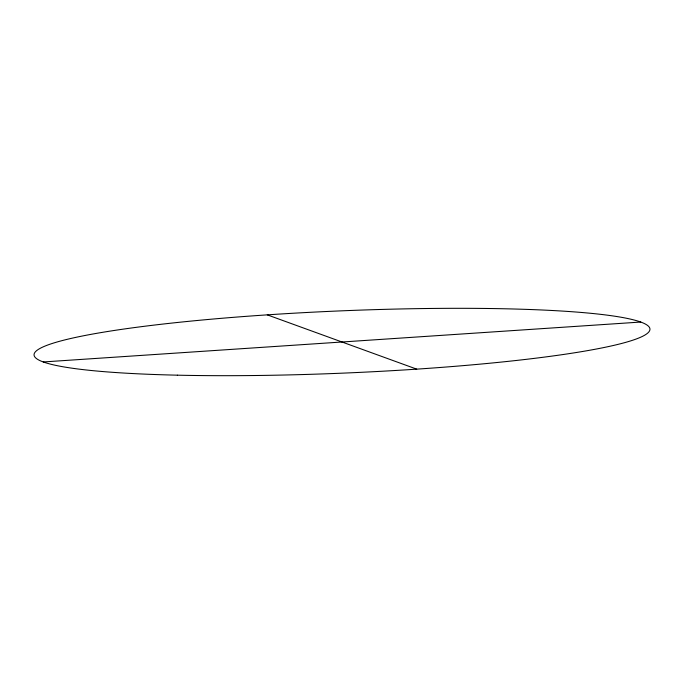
<?xml version="1.0" encoding="UTF-8"?>
<svg xmlns="http://www.w3.org/2000/svg" width="684" height="684" viewBox="0 0 684 684"><rect width="100%" height="100%" fill="white"/><g stroke="black" fill="none" stroke-linecap="round" stroke-linejoin="round"><path stroke-width="1.03" d="M43.254 361.956L640.746 322.044M267.282 314.854L416.718 369.146M177.353 375.174A308.21 31.148 -2.4 0 0 649.697 330.5A308.21 31.148 -2.4 0 0 198.95 320.326A308.21 31.148 -2.4 0 0 177.353 375.174"/></g></svg>
